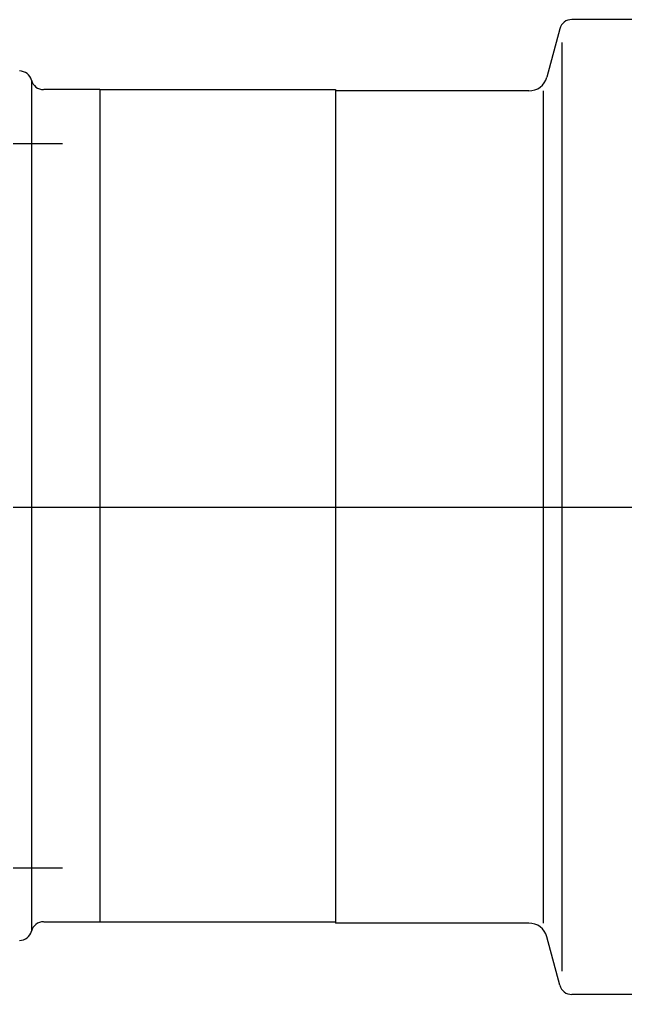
# Model space of a CAD drawing. Units: millimetres at full size. Extents: x -1560 to 1602, y -1094 to 1094.
# Drawn here: x 673.4 to 771, y -126.5 to 30.5 of the extents above; entities that cross this region are included whole.
import ezdxf

# ---------------------------------------------------------------- set-up
doc = ezdxf.new("R2010")
doc.units = ezdxf.units.MM
doc.header["$LTSCALE"] = 11.8857
doc.layers.add('0-1_GR1', color=134, linetype='Continuous')

msp = doc.modelspace()

# ---------------------------------------------------------------- linework, layer by layer
at = {"layer": '0-1_GR1', "color": 3}
for p, q in [((760.41, 29.02), (758.32, 21.23)), ((760.8, -122.76), (760.8, 26.77)), ((675.3, 20.71), (675.3, -116.29)), ((686.3, 19.21), (677.3, 19.21)), ((686.3, 19.21), (686.3, -114.79)), ((686.3, 19.21), (686.3, -114.79)), ((755.42, 19), (724.3, 19)), ((724.3, 19), (724.3, -115)), ((757.72, 19), (757.72, -115)), ((677.3, -114.79), (686.3, -114.79)), ((686.3, -114.79), (724.3, -114.79)), ((755.42, -115), (724.3, -115)), ((760.41, -125.01), (758.32, -117.22)), ((773.8, -126.5), (762.34, -126.5))]:
    msp.add_line(p, q, dxfattribs=at)
at = {"layer": '0-1_GR1'}
for p, q in [((656.3, 10.55), (680.3, 10.55)), ((-194.33, -48), (1021.04, -48)), ((585.3, -48), (1030.84, -48)), ((656.3, -106.12), (680.3, -106.12))]:
    msp.add_line(p, q, dxfattribs=at)
at = {"layer": '0-1_GR1', "color": 3}
for points in [[(773.8, -126.5), (773.8, 30.5), (762.34, 30.5)], [(686.3, 19.21), (724.3, 19.21), (724.3, -114.79)]]:
    msp.add_lwpolyline(points, dxfattribs=at)
for centre, radius, start, end in [((762.34, 28.5), 2, 90, 165), ((673.37, 20.21), 2, 14.4735, 89.9932), ((677.24, 21.21), 2, 194.4753, 270.0001), ((755.42, 22), 3, 270, 345), ((677.24, -116.79), 2, 90, 165.5248), ((755.42, -118), 3, 15, 90), ((673.37, -115.79), 2, 270.0068, 345.5265), ((762.34, -124.5), 2, 195, 270)]:
    msp.add_arc(centre, radius, start, end, dxfattribs=at)

doc.saveas('drawing.dxf')
